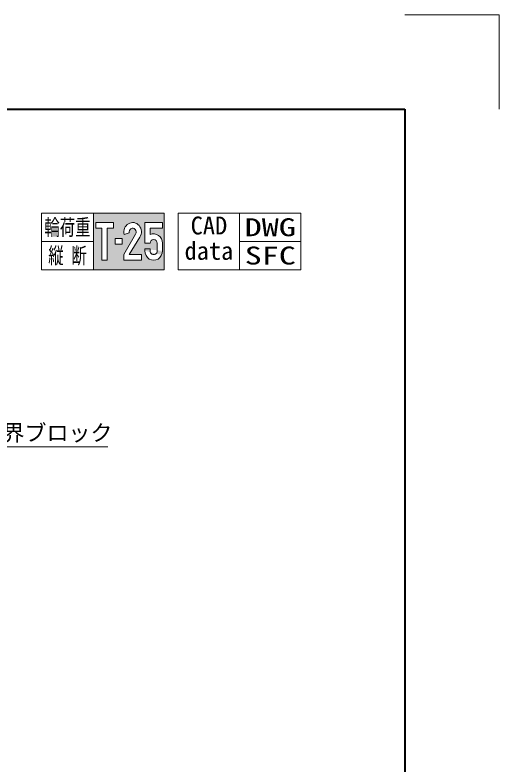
# Model space of a CAD drawing. Units: millimetres, scale not verified. Extents: x 1547 to 6797, y -2117 to 5308.
# Drawn here: x 5515 to 6797, y 3323 to 5308 of the extents above; entities that cross this region are included whole.
import ezdxf
from ezdxf.enums import TextEntityAlignment as Align

# ---------------------------------------------------------------- set-up
doc = ezdxf.new("R2010")
doc.units = ezdxf.units.MM
doc.header["$LTSCALE"] = 10
for name, color, linetype, lineweight in [('0_2', 7, 'Continuous', 13), ('Defpoints_3', 7, 'Continuous', 13), ('図枠', 7, 'Continuous', 5), ('引出線', 4, 'Continuous', 13)]:
    doc.layers.add(name, color=color, linetype=linetype, lineweight=lineweight)
doc.styles.add('ＭＳ ゴシック', font='')
doc.styles.get('ＭＳ ゴシック').set_extended_font_data('MS Gothic')

msp = doc.modelspace()

# ---------------------------------------------------------------- hatches: boundary and pattern name
at = {"layer": '0_2'}
h = msp.add_hatch(color=256, dxfattribs=at)
h.paths.add_polyline_path([(5722.41, 4782.89), (5722.41, 4632.89), (5909.91, 4632.89), (5909.91, 4782.89)])
h.paths.add_polyline_path([(5775.27, 4757.89), (5775.27, 4742.89), (5759.02, 4742.89), (5759.02, 4657.89), (5745.09, 4657.89), (5745.09, 4742.89), (5728.84, 4742.89), (5728.84, 4757.89)], flags=16)
edge = h.paths.add_edge_path(flags=16)
edge.add_ellipse((5826.34, 4732.89), major_axis=(0, 25), ratio=0.9285714, start_angle=-125.45638, end_angle=106.09606, ccw=False)
edge.add_line((5845.7, 4719.1), (5817.33, 4672.89))
edge.add_line((5817.33, 4672.89), (5849.55, 4672.89))
edge.add_line((5849.55, 4672.89), (5849.55, 4657.89))
edge.add_line((5849.55, 4657.89), (5803.12, 4657.89))
edge.add_line((5803.12, 4657.89), (5803.12, 4672.89))
edge.add_line((5803.12, 4672.89), (5834.08, 4727.37))
edge.add_ellipse((5826.34, 4732.89), major_axis=(0, 10), ratio=0.9285714, start_angle=-125.45638, end_angle=106.09606)
edge.add_line((5817.37, 4730.3), (5803.91, 4726.42))
h.paths.add_polyline_path([(5798.48, 4715.39), (5798.48, 4700.39), (5779.91, 4700.39), (5779.91, 4715.39)], flags=16)
edge = h.paths.add_edge_path(flags=16)
edge.add_line((5858.84, 4757.89), (5905.27, 4757.89))
edge.add_line((5905.27, 4757.89), (5905.27, 4742.89))
edge.add_line((5905.27, 4742.89), (5872.77, 4742.89))
edge.add_line((5872.77, 4742.89), (5872.77, 4725.8))
edge.add_ellipse((5882.05, 4702.89), major_axis=(0, 25), ratio=0.9285714, start_angle=-90, end_angle=22.06083, ccw=False)
edge.add_line((5905.27, 4702.89), (5905.27, 4671.66))
edge.add_ellipse((5882.05, 4682.89), major_axis=(0, 25), ratio=0.9285714, start_angle=90, end_angle=-90, ccw=False)
edge.add_line((5857.33, 4687.89), (5872.77, 4687.89))
edge.add_line((5872.77, 4687.89), (5872.77, 4682.89))
edge.add_ellipse((5882.05, 4682.89), major_axis=(0, 10), ratio=0.9285714, start_angle=90, end_angle=-90)
edge.add_line((5891.34, 4682.89), (5891.34, 4702.89))
edge.add_ellipse((5882.05, 4702.89), major_axis=(0, 10), ratio=0.9285714, start_angle=-90, end_angle=90)
edge.add_line((5872.77, 4702.89), (5858.84, 4702.89))
edge.add_line((5858.84, 4702.89), (5858.84, 4757.89))

# ---------------------------------------------------------------- linework, layer by layer
for p, q in [((5584.91, 4782.89), (5909.91, 4782.89)), ((5584.91, 4782.89), (5584.91, 4632.89)), ((5722.41, 4782.89), (5722.41, 4632.89)), ((5909.91, 4782.89), (5909.91, 4632.89)), ((5947.41, 4782.89), (6272.41, 4782.89)), ((5947.41, 4782.89), (5947.41, 4632.89)), ((6109.91, 4782.89), (6109.91, 4632.89)), ((6272.41, 4782.89), (6272.41, 4632.89)), ((5728.84, 4757.89), (5775.27, 4757.89)), ((5728.84, 4757.89), (5728.84, 4742.89)), ((5775.27, 4757.89), (5775.27, 4742.89)), ((5858.84, 4757.89), (5905.27, 4757.89)), ((5858.84, 4702.89), (5858.84, 4757.89)), ((5905.27, 4742.89), (5905.27, 4757.89)), ((5728.84, 4742.89), (5745.09, 4742.89)), ((5745.09, 4742.89), (5745.09, 4657.89)), ((5759.02, 4742.89), (5759.02, 4657.89)), ((5759.02, 4742.89), (5775.27, 4742.89)), ((5834.08, 4727.37), (5803.12, 4672.89)), ((5817.37, 4730.3), (5803.91, 4726.42)), ((5872.77, 4742.89), (5905.27, 4742.89)), ((5872.77, 4725.8), (5872.77, 4742.89)), ((5584.91, 4707.89), (5722.41, 4707.89)), ((5779.91, 4715.39), (5798.48, 4715.39)), ((5779.91, 4700.39), (5779.91, 4715.39)), ((5798.48, 4715.39), (5798.48, 4700.39)), ((5817.33, 4672.89), (5845.7, 4719.1)), ((6109.91, 4707.89), (6272.41, 4707.89)), ((5798.48, 4700.39), (5779.91, 4700.39)), ((5858.84, 4702.89), (5872.77, 4702.89)), ((5858.84, 4687.89), (5872.77, 4687.89)), ((5858.84, 4682.89), (5858.84, 4687.89)), ((5872.77, 4682.89), (5872.77, 4687.89)), ((5891.34, 4702.89), (5891.34, 4682.89)), ((5905.27, 4702.89), (5905.27, 4682.89)), ((5803.12, 4672.89), (5803.12, 4657.89)), ((5817.33, 4672.89), (5849.55, 4672.89)), ((5849.55, 4672.89), (5849.55, 4657.89)), ((5745.09, 4657.89), (5759.02, 4657.89)), ((5803.12, 4657.89), (5849.55, 4657.89)), ((5584.91, 4632.89), (5909.91, 4632.89)), ((5947.41, 4632.89), (6272.41, 4632.89))]:
    msp.add_line(p, q, dxfattribs=at)
for centre, major_axis, start_param, end_param in [((5826.34, 4732.89), (0, 25), 4.1281266, 8.115781), ((5826.34, 4732.89), (0, 10), 4.1281266, 8.115781), ((5882.05, 4702.89), (0, 25), 4.712389, 6.6947022), ((5882.05, 4702.89), (0, 10), 4.712389, 7.8539816), ((5882.05, 4682.89), (0, 25), 1.5707963, 4.712389), ((5882.05, 4682.89), (0, 10), 1.5707963, 4.712389)]:
    msp.add_ellipse(centre, major_axis=major_axis, ratio=0.928571, start_param=start_param, end_param=end_param, dxfattribs=at)
at = {"layer": 'Defpoints_3'}
for p, q in [((6547.41, 5307.89), (6797.41, 5307.89)), ((6797.41, 5307.89), (6797.41, 5057.89))]:
    msp.add_line(p, q, dxfattribs=at)
at = {"layer": '図枠', "lineweight": 40}
for p, q in [((2047.41, 5057.89), (6547.41, 5057.89)), ((6547.41, 5057.89), (6547.41, -1867.11))]:
    msp.add_line(p, q, dxfattribs=at)
at = {"layer": '引出線'}
msp.add_lwpolyline([(5078.3, 4029.7), (5223.39, 4163.37), (5760.52, 4163.37)], dxfattribs=at)

# ---------------------------------------------------------------- texts
at = {"layer": '0_2', "style": 'ＭＳ ゴシック'}
for s, height, width, p in [('輪荷重', 42.72, 0.7, (5653.66, 4745.39)), ('DWG', 47.47, 1.4, (6191.16, 4745.39)), ('縦 断', 42.72, 0.7, (5653.66, 4670.39)), ('SFC', 47.47, 1.4, (6191.16, 4670.39))]:
    msp.add_text(s, height=height, dxfattribs=dict(at, width=width)).set_placement(p, align=Align.MIDDLE_CENTER)
for s, p in [('CAD', (5980.1, 4773.76)), ('data', (5963.91, 4706.76))]:
    msp.add_text(s, height=47.47, dxfattribs=at).set_placement(p, align=Align.TOP_LEFT)
at = {"layer": '引出線', "style": 'ＭＳ ゴシック'}
msp.add_text('歩車道境界ブロック', height=42.72, dxfattribs=at).set_placement((5248.39, 4221.94), align=Align.TOP_LEFT)

doc.saveas('drawing.dxf')
